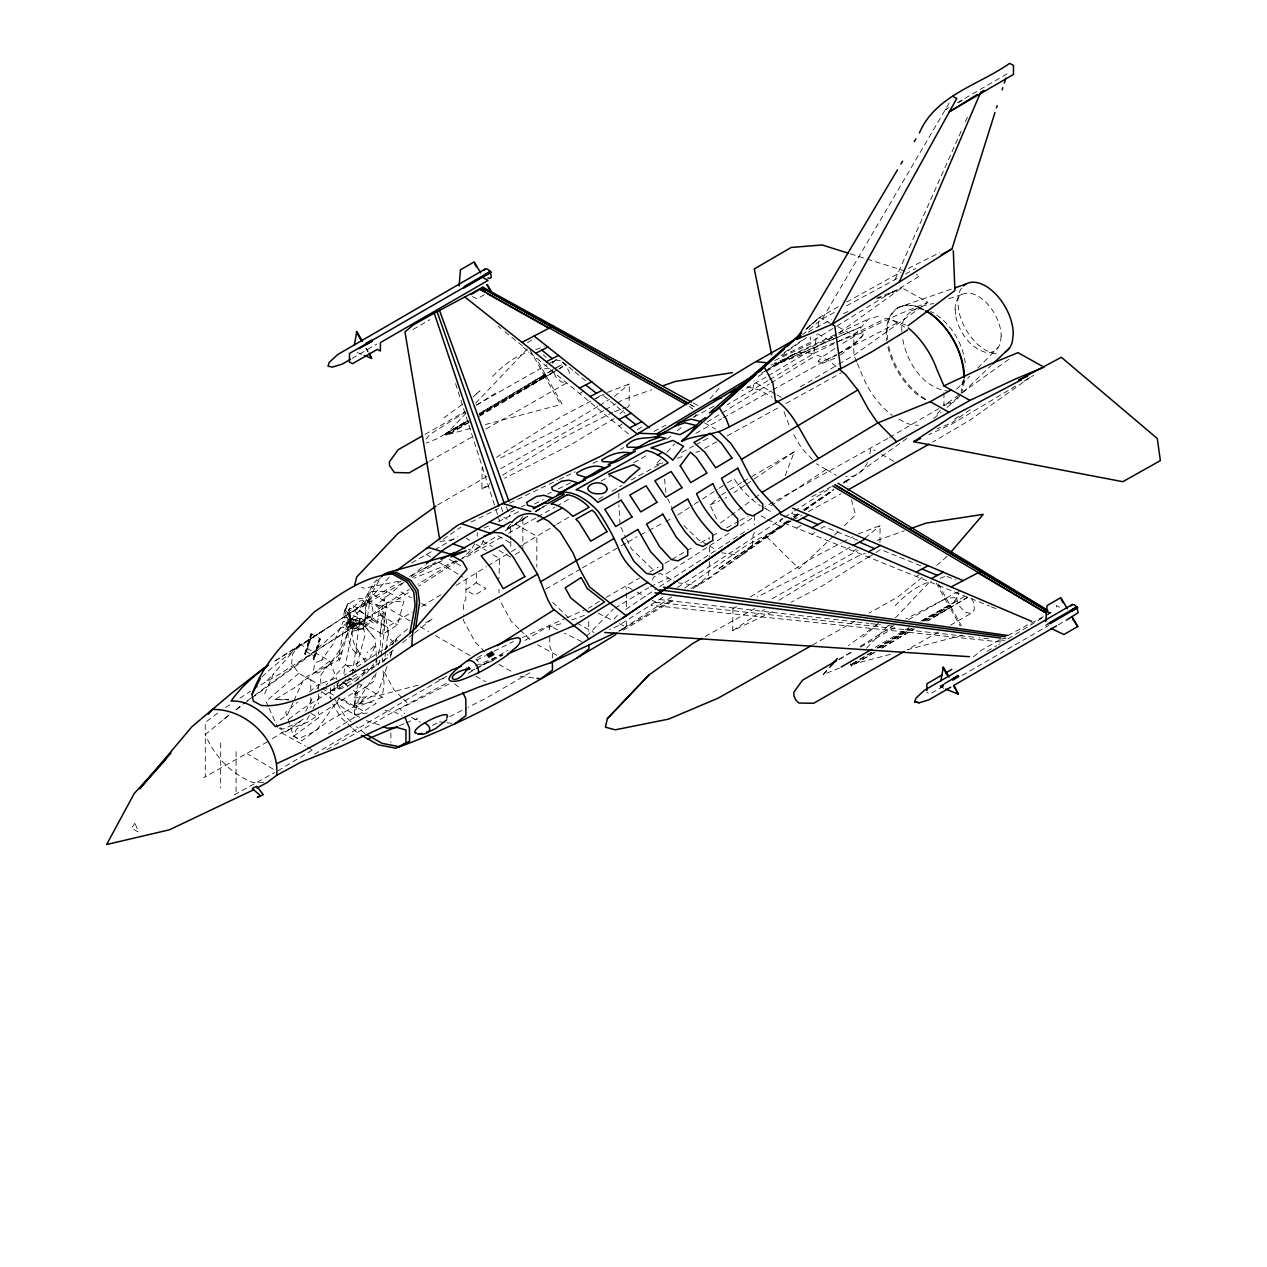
<?xml version="1.0" encoding="UTF-8"?>
<svg xmlns="http://www.w3.org/2000/svg" width="1267" height="1267" viewBox="0 0 1267 1267"><rect width="100%" height="100%" fill="white"/><g stroke="black" fill="none" stroke-linecap="round" stroke-linejoin="round"><path stroke-width="0.75" stroke-dasharray="5 3.75" d="M488.856 485.689L481.919 488.983L482.157 466.874M607.463 392.406L629.303 383.98L629.081 406.089L618.629 414.8M772.522 611.692L732.706 630.681L732.944 608.572L736.111 606.45M879.932 542.26L880.106 525.678L858.123 534.025M349.629 616.031L349.771 617.061L349.755 614.543L349.027 623.38L348.282 622.572L350.04 619.072L348.061 615.033L348.346 610.789L349.755 608.097L353.065 609.506C360.05 614.036 363.914 628.21 353.002 628.923L349.375 625.724L349.375 618.502M354.016 620.307L354.174 619.484L356.74 620.64L349.945 618.185L358.07 620.529L351.513 619.088L353.936 619.484M365.165 618.074L365.894 602.379L369.774 600.891L379.799 606.671L377.503 622.952L375.175 623.855L365.165 618.074L367.493 617.172L377.503 622.952M626.642 621.543L626.326 625.898L618.09 631.964M709.552 561.835L708.601 574.98L697.594 585.75L678.399 582.82M349.771 614.954L349.375 623.839L354.57 625.169L350.31 625.312L349.898 620.64M343.959 673.537L344.466 669.261L347.997 665.318L352.654 665.808L365.862 658.048L366.242 662.609L358.513 651.618M901.851 331.542C899.966 312.854 918.559 306.028 933.731 303.542M963.585 380.512L961.178 391.123M1001.183 336.04L1000.392 342.486A32.562 18.799 60 0 1 984.126 351.941L978.172 349.423L972.217 345.067A32.562 18.799 60 0 1 955.888 316.798M349.755 616.649L349.074 620.798L350.611 618.676L349.866 615.255M385.659 651.571L384.408 661.263M385.897 649.638L388.114 630.332L384.867 613.386L376.394 605.927L362.6 600.526L359.701 601.096L346.604 614.162C354.206 638.267 333.158 658.492 319.997 676.135L321.406 686.556M364.231 623.649L368.507 591.721L386.657 591.214L403.872 601.16L397.537 624.916L382.571 634.244L364.231 623.649L380.322 614.986L386.657 591.214M382.571 634.244L386.847 602.3L368.507 591.721M338.4 697.959L355.156 707.635L382.238 697.246L384.059 683.642L383.093 670.987M352.353 674.297L360.208 618.264M367.493 617.172L369.774 600.891M752.741 389.698L754.166 380.464M378.263 654.12L380.512 645.188L380.132 633.516L383.093 614.606L384.867 613.386M769.639 379.641L813.715 353.541L816.772 334.504M818.007 326.886L819.543 317.368L839.847 305.901M869.843 453.76L870.888 448.312L875.038 450.672M376.394 656.417L375.238 638.948L363.059 624.093L353.636 623.586L345.511 664.589L326.031 685.146M352.59 624.488L353.636 618.344L363.075 618.454L363.233 629.129L352.59 628.939L352.59 624.488L363.233 623.617M476.63 572.747L476.154 582.757L465.765 590.026L474.713 595.094L486.021 588.442L476.154 582.757M466.145 579.225L465.781 599.861L463.31 602.696L463.374 610.979M343.848 614.638L344.814 609.11L347.902 603.694L349.692 603.773L357.357 608.192L366.448 615.841L364.247 621.764L358.023 622.826L352.052 622.493L348.061 616.966L344.386 618.058L343.848 614.638L347.902 603.694M878.569 297.428L877.873 298.521L892.316 292.994L892.57 291.648L834.573 327.472M352.59 628.939L353.636 623.586L363.075 624.108L375.238 638.948M328.438 733.862L376.156 703.359L373.797 702.029L354.617 704.5L357.437 692.891L355.219 691.655L307.517 722.158L282.668 732.168L270.441 739.896M367.398 713.036L354.633 714.525L358.118 700.477L376.299 672.381L373.765 681.424L353.414 695.425L361.982 684.671M354.633 714.525L354.602 697.943L358.086 684.37M348.393 621.78L344.212 628.147L350.468 631.758L359.226 629.604L351.307 620.006L348.868 618.597L348.029 623.142L353.667 627.371L359.226 629.604M340.031 653.724L341.932 651.792L339.508 660.313L348.837 629.224M354.174 619.484L356.233 619.959M652.632 580.033L653.36 577.388L660.123 573.317L674.345 581.268M378.405 665.064L381.003 655.973L384.63 628.749L383.632 612.769L381.969 613.957L380.132 633.516M304.729 653.629L310.953 633.864L311.983 634.672L305.632 654.627L304.729 653.629L305.632 654.627M305.299 653.962L311.524 634.181M313.282 658.571L319.506 638.79L320.535 639.597L314.168 659.569L313.282 658.571L314.168 659.569M313.836 658.903L320.06 639.122M349.945 616.665L350.325 617.805L349.835 616.491M305.062 654.295L310.953 633.864M313.614 659.236L319.506 638.79M386.989 666.632L377.93 692.748L326.791 722.269L301.768 740.831L293.596 736.27L285.645 712.339L297.618 702.156M390.22 657.288L392.168 651.697M552.824 369.948L551.747 373.021L479.449 414.467M920.808 621.099L954.225 602.284L955.825 597.676L946.956 598.087L905.842 618.866M392.041 650.969L390.046 656.258L337.624 689.327L330.465 690.974L323.655 687.173M395.352 642.163L396.682 638.631L391.962 644.871M785.192 475.648L794.409 451.701L750.064 477.611M349.502 608.651L348.694 610.631L349.755 608.097L350.611 623.522L351.592 626.104L354.57 628.369M350.199 624.488L354.57 625.169L350.31 625.312L351.054 625.882L349.613 622.905L353.952 623.174L348.995 623.126L348.821 621.321L346.129 627.608M364.817 669.705L363.265 673.284L353.936 682.691M369.457 658.998L375.665 644.713L366.971 652.632M264.645 693.73L273.308 674.123L299.36 644L329.832 661.026L336.911 679.571M895.025 279.674L961.257 131.008M965.359 121.822L967.64 116.691M956.427 389.238L961.495 384.487L964.71 377.408M293.105 702.377L287.514 714.62L277.378 721.842M293.896 700.635L304.254 677.908L338.305 660.202L343.8 627.07L340.997 627.529M350.325 617.805L349.613 615.619L350.405 617.631M371.627 669.99L376.917 659.489M354.855 619.611L352.923 619.785M305.695 711.341L312.616 697.674M316.94 689.137L319.537 684.022L338.146 677.322M954.225 602.284L958.771 593.732M309.37 715.317L305.759 722.095L296.272 729.333L294.007 736.285L298.347 738.788L316.528 730.647L339.524 697.705M312.981 708.538L322.008 691.592M394.876 641.957L396.682 638.631M949.221 103.007L822.283 318.904L802.597 334.615M345.178 610.029C347.475 603.314 353.651 599.909 360.192 598.483C379.657 599.18 375.048 628.48 357.928 629.446L359.907 625.534L358.007 617.441L348.583 613.798L345.178 610.029L346.35 617.71L349.945 624.837L361.158 618.454L368.095 622.461L364.009 627.513M483.836 540.423L481.951 543.796L473.605 551.002L468.41 549.213M261.873 676.926C293.58 647.152 331.986 625.977 367.493 601.207L379.229 580.318L381.81 577.8M361.079 605.499L374.066 582.646L376.837 579.938M840.544 354.871L854.211 344.703L861.592 337.085L864.252 332.207L857.474 334.345L840.449 344.862M338.986 681.456L336.8 685.495L339.461 689.185L347.633 686.144L359.21 678.621M867.452 462.566C864.015 470.58 855.162 478.72 845.833 476.186M754.609 532.663L753.041 535.117L752.265 545.776L741.417 555.548L721.747 552.824M382.666 662.53L387.987 654.326M299.36 644L292.344 654.675L291.679 663.655L298.854 673.315L310.779 679.983L310.795 689.802M366.48 673.379L373.67 663.971M384.471 649.828L388.066 645.125L408.829 628.004M474.713 543.733L470.58 550.496L462.471 558.145L497.614 535.624L512.787 544.303M527.373 516.223L506.436 529.258L510.759 523.857L510.759 539.504M522.843 516.429L518.567 521.988L509.429 528.181M776.513 363.787L774.121 363.439L832.672 337.228M937.01 414.198L940.494 409.89M837.471 337.18L772.965 365.339L853.831 335.549L868.608 318.951L879.409 315.942M863.096 335.042L854.987 342.787L838.152 354.301M425.934 439.126L429.719 434.581L466.462 411.474M839.467 668.042L823.344 674.456L827.145 669.91M614.083 619.104L617.837 614.701M710.058 398.772L720.004 387.164M385.39 649.274L387.528 646.819L344.386 675.184M389.254 577.118L354.348 616.285L313.012 652.315L246.511 701.332M823.344 674.456L827.224 670.148M660.471 459.414L655.292 465.068L662.657 462.772M666.949 452.335L674.725 443.846M552.396 363.233L554.487 361M959.974 590.295L956.838 593.637L956.918 600.051L960.164 607.083L965.771 612.452L971.076 613.386L974.212 610.045L974.133 603.63L971.694 598.357M866.628 648.086L888.436 625.185M895.262 618.027L930.707 580.809M446.839 433.947L445.651 434.644L466.066 413.232M475.6 403.239L528.672 347.586M784.526 360.842C799.382 344.751 823.598 354.966 837.186 367.43M267.02 680.632L273.308 674.123M359.274 703.898L365.609 697.452L354.617 704.5M586.478 636.414L613.355 609.079M961.495 384.487L969.635 376.283M977.76 368.095L998.095 347.601M693.587 417.318L696.28 414.626M947.067 556.324L935.584 566.412M795.122 517.284L798.02 514.386L794.884 516.619M380.512 577.704L376.647 581.49L364.294 603.361L335.454 622.746M492.673 376.394C502.825 365.704 514.545 356.075 528.972 352.004M833.148 536.384L799.144 568.772L766.266 536.4L791.669 517.775M834.541 535.038L838.738 531.031M844.345 525.662L855.526 514.94L851.472 499.721M895.151 605.674C905.303 594.983 917.023 585.354 931.451 581.268M963.078 392.216L991.237 365.419M951.311 289.114L898.303 307.438C888.119 314.454 885.886 328.01 887.771 339.493M957.646 397.379L952.752 401.956L944.786 404.426M339.825 654.089L322.863 670.18L317.779 673.062L313.472 671.272L314.786 662.847L323.719 659.458L321.311 660.408L332.54 644.935L343.325 621.337L363.059 624.108L364.928 635.701L354.903 671.32L345.495 664.589M806.319 329.262L819.543 317.368L830.376 323.433M716.599 518.821L710.058 504.947L720.4 495.888M806.097 329.024L819.543 317.368L806.604 328.628M473.003 397.014L480.035 390.949L474.064 395.478M862.827 637.19L878.3 623.855M298.854 673.315L265.975 701.348L268.319 706.543M309.576 691.956L318.54 684.323L321.945 686.223M411.284 576.406L424.746 565.034M203.607 777.7L205.302 776.734L205.302 734.591L229.929 714.287M346.366 679.318L339.556 685.827L338.748 688.741M614.4 396.413L629.303 383.98M933.652 418.538L941.096 412.345M947.051 407.404L953.006 402.447M361.95 676.293L367.382 670.956L367.462 667.947M865.06 538.032L880.106 525.678M869.336 556.435L821.792 586.178L791.273 602.126M666.901 439.237L671.383 435.61M677.338 430.764L683.309 425.918M922.17 577.309L898.319 596.678L869.13 613.117M403.935 582.313L376.647 604.945L382.428 605.959L409.352 589.44M389.397 653.202L393.641 649.797M402.605 642.607L413.074 634.213M414.562 633.009L432.522 618.613L422.513 624.884M970.3 409.558L951.881 422.766L937.105 428.784M235.963 709.583L245.006 702.504M329.832 661.026L296.019 686.809L275.066 699.558L288.702 699.954M462.107 404.521L441.708 419.488M878.031 623.617L848.478 645.695M223.895 719.007L230.103 714.319M236.327 709.647L242.535 704.959M244.088 703.787L250.312 699.115M251.864 697.943L322.784 646.249L410.476 591.309M217.671 713.194L205.254 722.428L205.238 734.543M288.607 719.244L302.67 708.791L351.814 678.162M303.035 719.165L285.835 731.93L279.294 728.272M293.596 736.27L318.619 717.708L318.603 711.816M781.913 526.644L766.266 536.4M838.817 364.152L853.863 355.267L927.887 302.322L901.898 287.799L834.319 336.198M730.916 515.4L753.263 499.04M754.863 497.868L759.646 494.352M1008.865 359.337L943.963 405.598L943.931 389.824M1030.277 377.202L969.968 420.121L932.544 442.104M720.511 522.97L729.317 516.572M906.903 438.414L843.695 483.487M535.941 511.361L540.629 507.972L535.656 511.06M540.043 508.922L545.903 504.694M437.59 504.963L487.003 476.392M843.901 482.489L846.404 480.7L847.924 486.401M790.386 520.658L706.527 580.397L692.526 588.775M791.447 519.85L799.398 514.196M804.703 510.458L833.448 489.981M843.03 483.155L849.413 478.593L842.983 483.028M788.612 521.07L709.346 577.609L690.388 588.886M781.042 355.647L808.267 336.452M832.704 337.339L767.723 376.093M382.317 605.927L372.704 614.21L347.411 630.871L279.928 673.854L256.52 687.316M826.116 469.503L770.938 505.755M794.409 451.701L752.836 479.955M671.827 596.963L619.753 630.728M684.703 588.046L744.252 546.774L791.162 521.07M788.296 520.705L717.534 569.437L788.185 521.307M794.726 516.271L797.941 514.054M804.387 509.619L833.338 489.68M784.21 352.606L801.758 340.538M443.228 539.267L460.887 527.183M347.823 627.007L351.355 626.5L352.226 627.814C351.577 636.097 352.86 644.396 358.403 650.779L356.47 654.041L350.801 647.104L348.172 638.156L347.823 627.007L350.896 628.717L352.226 627.814M357.69 649.353L356.36 650.256L356.47 654.041M794.71 516.857L797.972 514.64M804.513 510.189L832.261 491.279M744.806 485.388L733.973 492.578M746.406 484.295L751.236 481.032M625.866 609.284L655.641 589.298M415.75 719.783L417.413 718.674L415.323 719.545M793.3 516.683L801.393 511.25M803.009 510.158L833.813 489.458M662.768 597.343L617.726 625.977L609.427 629.509M677.512 587.46L782.943 518.282M750.397 596.9L811.957 558.256L841.019 543.005M732.706 630.681L764.429 609.443M496.474 457.355L561.281 416.621L592.069 400.483M481.919 488.983L489.87 483.693M502.603 475.22L561.059 438.73L612.69 412.408M659.632 586.684L748.306 529.4M728.873 533.28L663.845 575.392M740.181 525.884L753.105 517.427M761.847 506.626L766.028 508.954L769.307 506.816M239.843 698.196L250.454 691.275M305.664 642.195L333.348 624.203L273.197 662.039M225.478 707.54L231.861 703.391M527.452 342.692L532.441 339.461M552.254 362.41L558.43 358.418M579.573 393.578L584.087 390.648M596.409 398.266L602.221 394.512L624.995 413.264M619.025 426.076L622.034 424.128M637.317 429.814L641.672 426.995M782.468 519.232L779.458 521.18L989.416 606.038M796.721 528.181L802.961 524.142M811.925 534.357L814.934 532.393M820.968 528.497L823.978 526.549L858.187 540.423M853.324 551.145L856.444 549.118M868.529 557.306L873.058 554.392M876.067 552.428L880.597 549.498L920.903 565.858M916.168 576.643L919.113 574.727M1045.813 615.762L1051.182 612.262M330.465 690.974L358.118 673.11M677.718 515.035L692.637 505.406M694.284 504.329L700.92 500.053M702.567 498.976L717.486 489.331M719.133 488.27L725.769 483.978M727.416 482.901L734.052 478.625C740.625 489.284 750.175 498.818 760.453 505.85M457.64 561.233L418.759 586.098M724.962 498.359L726.625 497.282M277.948 770.827L313.424 749.351M784.59 517.221L792.904 511.947M794.567 510.886L831.12 487.652M476.471 405.171L496.506 392.564M505.01 530.968L527.721 516.683M535.783 511.599L546.41 504.915M274.686 661.184L324.13 630.19M389.191 645.774L397.521 640.548M721.461 494.89L728.097 490.725M729.76 489.695L741.543 482.6M892.316 292.994L920.016 275.715L916.247 274.527M838.881 659.695L852.232 651.396M860.594 646.202L893.979 625.439M455.819 560.695L417.762 584.293M832.894 328.517L810.611 342.28L781.264 356.36M440.979 594.746L420.787 606.956M456.072 585.433L486.48 566.666M488.112 565.668L509.746 552.555M477.437 657.858L484.026 653.804M834.858 348.536L822.6 356.692L818.086 361.174L821 363.93L835.792 357.912M707.208 422.069L720.654 413.818M722.333 412.789L769.417 383.901M771.096 382.872L813.145 357.088M522.463 345.907L502.461 329.832M758.236 376.378L764.856 372.34M766.519 371.326L781.422 362.219L834.177 338.812M1007.93 638.948L1044.23 616.728M778.967 600.241L811.719 580.349L857.886 556.134L865.218 553.362M597.85 406.422L571.354 422.449L497.773 459.462M599.497 405.424L609.427 399.422M614.162 418.522L571.132 444.559L504.488 478.277M367.493 601.207L401.386 580.872M506.673 529.163L528.608 515.922M535.308 511.884L543.67 506.832M524.966 640.405L545.681 627.909L562.675 623.253M615.033 608.065L648.767 587.682M650.462 586.669L668.469 577.99M850.157 547.043L822.03 564.068L757.175 597.01M877.112 647.912L908.946 628.749M922.344 620.672L949.189 605.246L950.329 607.289L933.526 616.681L932.401 614.622M761.578 373.084L766.487 370.138M768.135 369.156L791.099 355.394L836.632 333.981M511.44 551.541L521.608 545.443M523.303 544.43L555.279 525.282M556.942 524.285L570.34 516.255M598.784 499.214L603.805 496.205M612.183 491.2L621.891 485.388M553.077 369.695L528.371 384.471L529.384 386.261L545.903 376.394L480.541 415.259M554.724 368.713L561.265 364.801L562.421 366.844L555.817 370.788M470.326 428.531L445.826 435.04L447.013 434.328M545.919 375.507L544.715 376.22L560.743 404.553L561.93 403.84L545.919 375.507L479.354 415.101M554.154 371.785L545.903 376.711L544.889 374.589L479.369 413.549M623.158 630.285L675.612 598.911M943.82 688.361L940.732 686.571M469.075 422.402L446.998 435.531L445.857 433.488L467.919 420.359M479.797 413.295L556.181 367.826M557.876 366.828L561.265 364.801M445.857 433.488L467.856 420.422M445.651 434.644L468.632 420.977M479.179 414.705L545.729 375.127L536.4 358.513M445.826 435.04L469.297 421.072M468.869 422.228L447.013 435.199L446 433.409M479.259 416.336L557.337 369.869M559.032 368.855L562.421 366.844M767.945 380.638L727.353 404.711M359.052 610.995L387.069 627.038L412.361 611.977M627.973 542.038L636.968 536.685M1015.596 386.102L952.071 423.954L928.917 434.66M1023.91 381.145L1033.888 375.206M621.448 629.968L673.569 598.911M877.128 648.102L909.152 629.002M922.376 621.194L966.04 595.601L967.18 597.644L928.093 620.735M871.458 652.362L850.268 664.922L890.384 654.31M878.775 647.975L911.686 628.448M924.023 621.068L950.234 605.515L949.173 606.117L960.259 626.231M872.06 652.299L850.268 665.254L851.472 664.573M879.979 647.627L912.288 628.369M925.227 620.719L950.377 605.769L949.157 606.434L936.218 582.978M874.895 652.157L851.44 666.109L850.3 664.051M881.61 648.166L913.634 629.034M926.858 621.258L967.18 597.644M765.03 371.104L791.622 355.314C805.384 346.588 774.565 368.649 773.646 363.708L771.065 365.165M800.364 386.863L837.154 365.134M314.454 754.198L447.251 675.818M873.707 652.869L851.614 665.919L850.49 663.892M882.212 647.849L914.489 628.765M545.729 375.127L544.557 375.824L529.606 349.233M766.044 377.075L742.304 390.616M515.289 554.455L522.843 550.005L522.843 518.409M352.812 611.787L401.94 583.295M267.448 741.797L205.302 776.734M958.913 416.431L952.61 420.074M943.709 685.257L940.732 687.142L940.241 686.144L943.456 684.243M743.254 481.603L748.369 478.609M234.347 794.821L274.638 772.601M887.882 438.382L765.252 506.594M889.577 437.384L938.879 408.576M948.888 107.679L945.515 109.643L948.856 107.822M957.329 102.77L1009.672 72.314M352.242 358.308L376.727 344.117M413.01 329.483L429.893 319.696M484.295 294.752L477.168 298.854L472.322 296.573M545.744 589.076L580.777 568.788M582.44 567.822L619.515 546.806M468.267 673.284L474.729 669.546M476.329 668.612L507.877 650.319M599.434 601.255L588.537 608.303M606.038 597.438L639.471 578.1M649.686 572.177L658.207 567.252M665.032 563.308L670.132 560.362M671.843 559.365L685.463 551.478M687.173 550.496L693.983 546.552M700.809 542.609L709.314 537.683L709.33 539.314M712.371 535.909L718.5 532.378M529.954 672.729L486.528 697.927L468.252 707.224M875.133 647.358L909.104 627.672M987.151 651.238L996.717 645.695M940.177 686.176L944.644 683.594M1049.092 623.174L1045.687 625.138L1046.178 625.993L1047.714 625.169M940.177 686.904L944.564 684.132M1058.23 624.884L1066.703 619.975M411.965 577.499L438.667 562.073M943.487 686.191L929.899 694.031L926.89 692.289M962.176 675.406L1048.838 625.36M467.571 421.277L436.988 438.778L426.25 443.054M998.649 644.586L999.568 644.064M425.11 434.359L464.514 411.854M476.535 404.997L546.948 364.801M548.674 363.819L553.822 360.873M429.465 461.299L472.195 436.909M485.926 429.07L566.65 382.982L561.075 381.905L555.722 376.679L553.283 371.405M411.664 562.896L433.045 550.702M434.692 549.767L457.656 536.67M839.277 659.204L851.772 652.062M860.372 647.152L894.708 627.545M908.455 619.706L956.537 592.243M938.451 632.011L907.536 649.67L964.884 634.609M950.472 625.154L971.076 613.386M326.934 749.636L398.408 709.061L448.328 682.279M695.821 433.393L721.477 418.886M723.188 417.904L771.112 390.806M772.807 389.856L836.505 354.427M500.734 468.647L603.757 410.619M605.483 409.653L615.778 403.856M617.488 402.89L622.651 399.992L651.745 389.729M846.625 302.069L901.185 271.946M808.298 332.065L831.31 319.395M501.574 537.176L467.238 556.514L458.401 560.252M508.447 533.312L535.925 517.839M537.636 516.873L554.803 507.196M556.53 506.23L570.261 498.485M601.16 481.08L609.744 476.249M633.785 462.708L647.516 454.98M621.21 545.855L626.278 542.989M705.181 636.462L754.974 608.413M772.141 598.737L857.997 550.385M812.464 645.03L855.399 620.846M999.584 639.93L981.418 650.177L973.389 656.955L976.699 655.958M704.642 448.375L716.758 441.692M727.131 435.943L779.047 407.261M785.968 403.444L841.336 372.846M726.783 527.816L738.36 521.418M740.023 520.515L748.306 515.938M693.936 417.112L716.393 404.806M409.51 576.422L435.991 562.152M792.889 520.119L801.52 515.4M808.425 511.615L841.225 493.639M958.866 102.358L962.207 100.536M631.235 479.955L662.863 462.74M681.852 452.398L693.983 445.794M695.71 444.844L709.568 437.305M822.283 318.904L836.172 311.429M846.578 305.806L898.493 277.79M905.43 274.052L915.835 268.446M620.387 449.389L623.728 447.615M654.041 431.429L665.904 425.11M1007.93 635.48L1046.89 614.733M1048.126 614.083L1051.357 612.373M940.732 686.983L943.535 685.495L943.044 684.655M593.78 399.58L604.042 394.211M640.358 534.896L647.168 531.316M648.862 530.414L664.161 522.368M665.872 521.481L672.666 517.902M842.729 542.102L852.992 536.717M838.231 353.525L898.81 322.04M476.693 660.234L485.419 655.72M494.146 651.206L513.436 641.498M813.715 353.541L886.472 318.175L890.574 319.094L903.925 326.553L907.631 330.006M811.751 496.775L831.184 486.781M448.977 683.99L399.723 708.855L404.743 713.622M432.57 725.373L437.844 722.697M449.706 716.647L466.573 708.079M908.217 268.43L939.876 252.624M471.086 522.099L498.311 508.574M471.356 670.734L474.856 668.992M476.614 668.121L502.904 655.102M836.521 355.235L821.238 362.061L818.387 361.744M510.902 512.042L514.418 510.332M521.434 506.895L524.95 505.169M547.756 494.019L551.272 492.293M558.288 488.872L574.078 481.143M498.343 521.656L520.294 510.918M534.468 503.981L543.337 499.641M509.619 503.173L557.496 480.288M559.27 479.433L564.591 476.899M566.365 476.044L575.234 471.815M592.972 463.326L600.051 459.937M732.944 608.572L736.412 606.909M843.458 313.662L848.668 311.207M838.406 333.142L868.608 318.951M837.851 326.633L853.831 335.549L898.952 314.264L927.887 302.322M774.77 360.477L811.26 343.547L810.151 336.974M493.417 660.519L481.587 665.159L475.79 658.888M484.073 528.086L489.426 525.678L489.347 529.226M522.368 637.523L565.098 618.518M566.872 617.742L584.546 609.886M835.951 338.02L860.784 327.013L839.277 336.404M710.058 504.947L719.989 500.56M839.435 334.266L846.198 331.289M422.497 569.295L442.167 560.727M456.643 560.996L413.976 578.195M300.501 721.588L282.525 729.143L277.916 726.482M399.438 725.69L404.553 723.536M406.264 722.823L414.8 719.244M876.574 298.252L901.898 287.799M475.489 665.824L502.666 654.627M614.511 411.712L625.439 407.499M571.528 620.038L585.671 614.907M535.767 349.613L544.256 346.604M877.081 540.407L904.353 530.794M939.94 578.275L945.039 576.485M948.745 298.727L961.891 294.514M677.37 458.163L682.897 456.437M695.773 452.398L699.447 451.242M361.919 670.908L376.996 666.173M898.303 307.438L906.269 304.967L915.566 305.87L923.865 309.401M911.211 310.763L917.846 308.705L923.627 309.275M485.388 424.54L560.743 404.553M418.078 685.225L378.295 695.678L354.602 697.943M438.92 679.761L446.507 677.766M398.772 581.268L364.548 588.189L361.459 587.571M440.029 541.468L455.217 539.33M386.847 602.3L403.872 601.16M544.477 368.824L553.346 368.396M275.066 699.558L288.591 699.4M263.774 782.309L253.067 782.547C230.832 774.01 214.424 756.241 205.317 734.591M949.807 391.281C923.12 389.349 905.699 361.047 902.405 336.642M988.688 638.806L979.074 637.792M999.853 639.914L1005.444 640.453M1000.835 642.021L650.921 605.278M1002.387 638.378L1006.077 638.758M346.35 622.271L363.059 624.093M655.514 602.205L977.11 637.57M659.489 599.529L855.114 621.844M857.078 622.065L868.814 623.412M870.777 623.633L880.549 624.742M888.373 625.629L892.285 626.088M520.024 676.198L535.117 678.146M439.601 721.794L445.002 722.491M446.808 722.728L452.208 723.425M556.751 655.292L537.446 644.745M385.057 710.344L394.449 711.927L402.019 715.918M555.532 359.891L560.838 360.826M1046.685 611.977L1050.311 612.911M746.96 386.736L759.44 389.998L772.427 397.252M366.369 720.654L379.767 725.104M850.331 253.828L904.955 270.98M353.224 619.167L354.998 619.737M893.124 320.519L906.174 325.096M351.909 625.169L349.819 623.997L350.088 621.78L350.088 623.079L348.995 623.126M991.237 606.766L996.717 608.936M791.511 513.373L798.416 516.176M947.019 576.453L955.983 580.08M357.104 352.511L362.536 354.712M930.516 311.571L933.827 312.965M581.822 641.672L564.48 633.199M598.277 613.26L612.246 620.228M619.23 623.697L626.215 627.181M557.686 629.826L549.197 625.597L549.656 632.217M637.127 592.212L645.505 596.709M652.188 600.289L660.566 604.771M1048.237 611.613L1050.533 612.864M693.302 403.001L698.481 405.852M766.028 508.954L771.286 511.884M817.579 333.87L827.604 339.461M923.691 309.956L919.113 307.406A54.734 32.039 59.8 0 0 886.757 340.712M925.417 399.628L919.304 396.223A54.734 32.039 59.8 0 1 886.995 342.359M899 419.187L905.683 422.925A59.882 35.048 59.8 0 0 918.385 425.269M690.024 404.189L695.14 407.404L690.024 404.537M689.391 406.374L692.811 408.908L689.391 407.008M704.595 422.94L715.712 429.149M761.293 515.843L766.171 518.567M767.786 519.486L780.789 526.739M707.667 544.953L698.465 539.837L684.006 525.631M709.472 545.982L716.235 549.751M632.201 589.535L625.835 585.987L626.373 589.377M576.786 622.968L593.843 632.486M449.152 559.301L460.539 565.652M400.974 591.958L411.332 597.739M421.673 603.52L426.852 606.418M498.945 664.431L513.642 672.634M475.869 676.293L485.689 681.773M411.442 717.375L420.296 722.317M342.866 699.558L363.803 711.262M359.685 717.344L344.529 708.871L335.961 701.855M310.843 713.369L318.619 717.708M281.622 732.817L305.537 746.184M307.248 747.134L312.395 750.001M273.292 769.212L247.176 753.675M482.284 540.977L492.325 546.679M499.024 550.48L510.759 557.116M756.019 382.967L775.356 393.974M777.019 394.908L781.977 397.727M365.023 733.672L356.439 726.688M881.737 454.489L896.846 463.088M826.464 469.709L816.439 463.801M826.733 469.851L836.268 475.299M1059.434 607.241L1056.425 605.515L1056.425 608.92M503.823 517.284L507.133 519.185M515.384 523.936L536.86 536.305L536.828 567.125M383.109 605.373L410.065 620.941M420.185 626.769L428.61 631.647M435.341 635.527L470.738 655.958M380.322 614.986L397.537 624.916M348.71 677.893L355.409 681.757M357.088 682.723L382.238 697.246M310.843 679.872L318.54 684.323L318.571 692.178M321.644 688.282L333.379 695.06M342.533 682.169L348.536 685.827M466.208 538.158L469.55 540.217M476.202 544.335L486.211 550.527M492.863 554.645L499.578 558.652L498.929 579.288M426.488 554.439L431.192 557.337M439.015 562.184L462.93 577.198M454.647 683.895L461.441 689.264M322.246 692.035L331.558 698.45M347.538 686.191L342.518 680.68M936.582 314.976C953.243 326.68 964.25 346.445 965.612 366.749M925.528 399.295C906.317 387.179 893.473 366.654 888.341 344.767M562.96 362.156L567.489 365.878M568.994 367.129L573.523 370.851M575.028 372.102L585.592 380.797M523.414 347.332L629.62 434.803M497.947 326.062L500.956 328.565M543.29 354.855L546.283 357.373M351.45 727.337L340.665 717.375L332.572 704.009M352.796 728.588L358.197 733.561M351.102 721.699L344.418 715.459L334.25 698.418M562.247 362.172L566.46 366.195L569.707 373.227L569.738 376.442M552.634 602.284L568.376 617.71M353.303 690.182L360.366 697.008M652.331 568.962L631.235 548.659L626.373 538.728M518.741 628.606L511.187 621.178L499.356 599.529M520.135 629.984L532.108 641.767M485.087 651.967L475.458 642.48L463.421 620.45L463.389 614.764M402.067 697.737L393.926 689.723L382.697 669.103M403.413 699.067L408.845 704.42M812.369 459.509L801.536 448.059L791.859 431.635M393.673 642.686L389.08 637.681L387.069 627.038M1047.666 623.76L1048.221 624.726M366.369 348.156L368.269 351.482M365.83 348.346L367.747 351.688M949.379 605.072L950.519 607.115M938.309 583.913L961.368 625.708M667.63 498.533L671.858 507.323M620.814 527.135L625.581 537.065M269.095 708.285L277.663 727.369M856.682 361.824L853.863 355.267L853.831 335.549M857.379 363.471L860.879 371.674A59.882 35.048 59.8 0 0 892.316 415.449M784.067 411.997L789.911 427.502M506.404 506.784L509.651 516.112M501.225 507.164L503.743 514.655M455.55 383.6L495.397 507.845M495.999 509.73L499.626 521.022M664.589 479.084L665.888 492.372M955.16 309.465L955.936 316.829M620.022 524.269L618.882 504.852M337.196 683.467L337.624 689.327M376.521 658.365L376.885 664.225M363.075 624.108L363.233 629.129M626.405 593.004L626.563 609.174M588.727 621.701L588.822 631.251M549.72 637.063L549.83 646.772L552.349 652.394L552.38 658.08M754.435 515.336L754.53 524.966M709.409 547.059L709.504 556.751M499.008 589.218L499.04 593.099M382.618 657.89L382.65 661.469M334.171 685.352L334.219 693.176M618.834 493.259L618.866 502.92M330.513 687.87L330.529 698.83M318.571 694.142L318.587 703.961M310.811 697.658L310.843 707.477M510.759 541.468L510.759 549.292M477.263 532.615L477.263 536.305M390.901 733.055L390.901 742.525M236.074 751.711L236.074 793.823M220.68 742.985L220.68 787.931M964.266 380.528A54.734 32.039 59.8 0 1 961.035 393.451M960.164 395.082A54.734 32.039 59.8 0 1 943.139 405.187M961.526 288.163A39.261 22.663 60 0 0 957.82 302.069L958.755 310.938A39.214 22.648 60 0 0 978.362 344.941L985.536 350.183L992.71 353.224A39.214 22.648 60 0 0 999.394 353.873M955.112 309.56A32.562 18.799 60 0 1 978.14 296.225A32.562 18.799 60 0 1 1001.168 336.151M311.84 633.943L306.218 651.65L314.422 656.401L320.06 638.695L311.84 633.943M134.983 823.17L131.515 828.175L138.483 832.071L134.983 823.17M352.717 619.262L351.624 618.898L352.717 619.262M356.756 620.26L357.373 620.767L356.756 620.26M351.387 627.989L349.375 625.724L351.387 627.989M349.803 624.742L349.613 623.586L349.803 624.742"/><path stroke-width="1.5" d="M478.498 672.825C479.243 667.123 473.573 658.571 467.317 660.851M268.43 665.223C254.287 675.691 240.983 686.698 231.101 701.079C249.551 699.97 264.185 713.622 275.382 726.64L294.182 720.099L328.517 702.647L412.076 645.98C411.268 627.418 419.757 609.475 415.814 591.04L408.908 581.22L394.544 573.207L384.677 573.65L381.905 576.358M459.113 285.851L460.459 269.855L474.254 261.857L480.668 272.928M1045.718 621.59L1047.065 605.594L1060.859 597.612L1067.273 608.683M940.906 680.917L943.329 667.076L949.126 677.037M354.301 345.353L356.803 331.447L362.505 341.409M409.985 632.819L415.101 605.563L413.771 592.053L406.913 582.076L392.453 573.999C362.948 575.962 338.036 595.965 314.327 611.898C290.159 636.588 263.869 660.931 252.054 694.364L253.21 700.984L261.113 705.386C281.448 707.572 300.833 698.006 319.221 690.531C353.857 673.933 387.306 654.279 415.608 628.084L419.567 602.854L417.857 590.026L410.904 580.365L396.65 572.399L386.958 572.763L466.24 550.781L450.925 557.005M354.602 585.465L356.708 576.976L397.886 533.534L436.006 506.103M897.495 169.81L796.531 339.445L832.007 324.336L951.945 248.965L994.991 112.494M996.448 107.901L997.161 105.636M1002.102 89.973L1002.815 87.708M1004.256 83.115L1005.855 78.079M950.709 687.221L929.012 699.796L919.319 702.742L914.711 701.87L916.025 698.054L924.482 690.214L1072.325 604.502L1074.527 604.882L1076.839 607.115L1078.169 612.69L1066.703 619.975M466.367 670.322C454.916 687.633 441.835 676.055 465.575 669.356L466.367 670.322L469.582 668.469A2.471 1.425 60 0 1 469.867 669.039M899.301 282.05L980.642 92.38L983.857 90.385M252.054 694.364L260.464 678.193M900.916 164.061L902.611 161.226M914.283 141.603L915.978 138.768M919.399 133.003C935.284 95.373 978.71 85.142 1009.656 63.35L1013.457 65.472L1013.473 74.436L949.363 111.797L832.007 324.336L834.747 325.872L840.765 368.713L726.149 428.499C712.355 435.705 695.773 434.676 681.551 441.28L789.357 343.626M511.725 522.606C518.773 512.581 533.645 510.712 543.179 518.219M548.358 500.75L551.208 498.01M415.608 628.084L467.048 569.295L462.645 561.582L451.891 555.564M208.279 714.24L212.381 709.457C246.558 708.586 279.548 741.005 276.744 775.277L267.274 782.499L257.027 787.963M950.899 552.064L983.224 514.354L926.177 523.097L909.801 528.862M165.834 759.329L139.623 788.834L191.84 726.799L231.972 692.922L264.851 667.297M829.79 667.266L834.953 661.517M171.029 753.089L134.207 793.538L106.634 844.519L169.366 829.822L253.606 789.784M484.232 270.219L485.546 268.826L487.843 269.269L490.06 271.423L491.374 277.014L490.06 278.407L487.858 278.027M1071.011 605.895L1072.325 604.502M801.615 332.92L709.377 412.931L716.251 410.255L719.023 407.34L726.308 419.092L729.222 426.884M755.322 373.068L759.329 371.516L764.064 366.543L772.949 383.141L775.721 402.526M701.744 638.394L693.16 643.224L648.672 675.232L607.384 718.611L605.388 727.163L615.239 729.824L668.58 719.118L718.041 698.212L810.753 645.996M609.284 716.615L607.384 718.611L648.672 675.232M832.197 663.845L837.471 658.46M576.992 657.906L588.902 649.068L588.902 644.824M616.966 633.088L614.701 635.353C545.491 677.069 475.758 718.943 399.533 746.77L382.111 743.365L372.023 737.647M446.728 719.799L435.975 728.351L429.545 731.471M992.647 364.072L1009.546 347.997M674.836 426.266L684.861 422.75L696.28 425.474L679.999 434.692L668.77 432.079L658.143 435.8L674.836 426.266L678.463 422.893L691.053 419.155L701.205 421.626M731.059 392.422L734.274 389.444L737.426 389.032M716.251 410.255L756.462 374.098M759.329 371.516L784.289 349.058M787.235 346.429L793.11 341.14M797.513 337.18L800.443 334.536M446.665 718.088C454.156 706.463 409.273 727.765 415.465 733.181L416.685 732.991M681.551 441.28C691.117 434.898 695.726 423.083 705.656 417.54M417.746 734.052L421.943 733.545L418.506 733.894C428.61 735.715 434.328 728.24 424.841 723.045M439.697 539.52L404.981 331.891L413.01 325.096L431.16 314.865L483.028 287.245L691.56 402.051M426.25 563.767L444.622 548.944L514.861 506.752M796.531 339.445L801.077 335.818M908.027 325.746L954.922 290.523L953.307 250.818M396.603 570.657L457.64 525.298L602.142 455.518L752.63 363.502L794.773 339.699M454.853 723.774L465.923 715.617L465.813 699.02L462.898 692.511M614.099 462.265L602.49 461.552L601.651 460C609.997 454.552 619.563 451.195 629.588 452.747M276.744 775.277L301.055 762.116L341.266 746.184L418.158 711.04L480.177 686.571L550.543 662.799L623.158 617.773L744.22 534.896L894.708 442.88L969.92 400.404L1015.041 379.118L1043.976 367.177L1017.987 352.654L989.052 364.595L943.931 385.881L936.915 369.536A59.882 35.048 59.8 0 0 908.391 328.026M623.158 617.773L744.22 534.896M913.681 441.708L951.264 416.78L1021.329 379.847L1018.953 379.973L1061.334 357.294L1157.294 438.493L1160.366 460.602L1122.815 481.698L913.681 441.708L920.571 438.525M977.348 94.423L949.363 111.797L956.759 98.509L952.911 96.355M554.186 609.76L497.187 645.663M471.102 294.546L483.028 287.245M677.497 423.796L743.697 383.838M655.609 437.844L658.856 435.88C648.245 439.649 635.464 435.325 626.658 445.446L627.482 447.267L638.695 447.314M657.003 433.742L752.455 376.347M741.464 459.383L857.807 389.983M761.942 492.435L878.094 422.782M412.076 645.98L441.692 628.194L501.922 595.506L537.541 574.141C528.941 560.648 522.352 543.796 507.386 536.036M952.182 679.191L958.232 675.58L958.786 676.546L952.689 680.189M945.641 689.074L958.406 694.173L954.083 685.526M613.941 538.538L540.296 581.949M929.154 444.099L848.13 489.854M945.087 683.293L958.232 675.58M657.446 455.154L662.023 452.493M485.546 268.826L337.703 354.538L329.23 362.362L328.026 366.242L332.54 367.066L342.217 364.12L350.563 359.274M463.231 288.401L490.978 272.326L490.424 271.376L464.292 286.5M510.775 521.735L450.403 555.469M841.177 667.06L871.744 649.337M1049.836 623.792L1077.583 607.732L1077.029 606.766L1049.282 622.826M954.051 685.289L1056.535 625.866M1072.23 616.981L1077.742 626.532L1063.932 634.514L1050.992 628.432M484.596 274.749L490.424 271.376M485.15 275.699L490.978 272.326M484.057 650.969C479.94 650.414 427.533 686.603 459.113 680.68C476.804 674.836 493.227 665.397 508.241 654.358C511.646 649.749 521.909 645.362 520.167 638.647L517.617 637.602L510.221 639.36L485.404 650.304M466.224 669.673L469.582 668.469M942.173 674.947L926.89 683.768L926.89 690.594M945.562 672.983L951.802 669.388M1071.201 610.14L1077.029 606.766M1071.755 611.106L1077.583 607.732M359.068 348.663L372.245 341.108L371.69 340.142L365.545 343.642M421.737 436.276L398.076 449.785L389.428 461.79L389.476 465.448L394.306 472.496L409.193 472.876L427.771 462.265M836.299 660.899L802.518 680.189L793.871 692.194L793.902 695.852L795.803 699.986L799.018 703.042L813.62 703.28L904.1 651.618M367.62 343.721L372.245 341.108M682.169 441.106L685.574 439.174M878.585 422.592L930.311 401.655L951.105 389.903M1077.742 626.532L1072.595 618.898M364.342 355.441L371.579 358.387L369.22 353.129M561.962 508.162L537.192 521.719M941.207 254.762L951.945 248.965M840.765 368.713L871.427 352.036L907.631 330.006M648.15 582.392L606.893 605.024L573.793 625.708L507.734 653.946M796.721 521.291L808.679 514.94M399.533 746.77L409.542 741.211L409.463 728.192L405.044 717.518M811.925 527.769L823.883 521.402M853.324 545.364L865.282 539.013M868.529 551.842L880.486 545.475M916.168 572.098L928.141 565.731M931.388 578.56L943.345 572.209M441.059 559.46L454.552 552.317M780.646 514.45L951.089 586.938L982.305 570.578L978.457 573.096L1045.053 612.547M464.799 296.953L522.036 342.343L553.283 325.983L549.387 328.47L487.336 293.659M535.767 353.255L547.898 347M546.362 361.697L558.494 355.425M579.573 388.098L591.689 381.842M590.169 396.539L602.284 390.268M619.025 419.488L631.14 413.216M629.62 427.913L641.736 421.658M483.962 536.305L493.607 532.441L501.97 533.011L507.243 535.973M276.665 763.653L301.039 752.329L452.24 669.752L461.362 666.22M550.543 662.799L614.59 633.12M1018.953 379.973L1027.585 376.283M367.842 738.946L397.727 726.403M665.238 432.158L660.202 434.043L638.568 433.251M721.319 398.044L713.559 399.738M662.641 385.897L675.374 381.415L732.437 372.656M557.353 494.985L560.917 493.734L564.353 494.257L548.073 503.458L544.762 502.951L533.154 508.653L563.815 492.087C577.752 492.42 588.917 501.764 598.135 511.235C606.18 523.128 613.18 535.387 618.597 548.659C626.231 568.281 644.238 579.89 660.487 591.816M954.97 287.847L965.929 284.061M426.456 548.484L428.975 547.645L451.971 554.629M428.689 731.74L426.852 731.645M502.049 503.363L530.825 511.44M604.771 632.471L969.445 656.686M755.892 361.665L768.657 362.9M536.955 678.383L540.629 678.859L552.46 670.148L552.412 661.881M654.976 592.813L1000.898 638.045M659.569 589.82L1005.507 636.778M663.544 587.223L1007.93 635.48M914.711 701.87L919.319 702.742M832.736 485.99L1043.042 611.027L1046.685 611.977M604.818 468.172C595.3 463.437 584.926 467.903 576.659 473.066L577.483 474.824L587.27 477.691M578.718 483.06L568.772 480.13L561.503 481.238L551.668 487.225L552.491 490.028L562.754 493.053M552.475 497.883L543.765 495.334L536.511 496.442L526.66 502.429L527.5 505.232L534.658 507.338M503.933 526.565L489.347 522.067M848.447 253.242L822.093 244.959L791.194 247.461L754.293 268.937L771.698 354.728M461.14 523.572L491.089 533.565M452.826 543.876L464.941 548.025M922.059 569.01L937.406 575.408M792.794 508.178L963.142 580.634M951.089 586.938L1031.433 621.258M383.378 726.656L387.005 728.208L396.888 727.432L405.963 730.014L405.978 742.81L395.906 748.243L378.405 744.853L361.412 735.351M859.564 542.102L874.563 548.674M802.961 518.029L817.959 524.601M479.718 289.003L685.97 404.458M925.227 310.811L931.34 314.232A54.734 32.039 59.8 0 1 964.377 377.043M943.931 385.881L969.92 400.404M688.314 403.239L482.062 287.783L688.314 403.571M678.288 443.371L683.483 446.269L672.84 460.19C666.822 454.362 659.236 449.642 651.048 447.853L672.967 440.409L678.178 443.307M543.543 518.425L549.023 521.481L560.22 532.219L573.017 552.95L580.159 569.881L589.567 586.938L626.151 615.683M930.311 401.655L948.935 412.25M896.703 441.755L876.305 420.929L868.101 408.687L858.25 390.537L845.548 374.541L838.58 368.618M366.575 734.543L371.199 737.172M835.096 484.77L1047.381 610.995M479.718 289.272L485.023 291.964M835.143 485.103L1046.542 610.615M1043.042 611.027L1046.431 613.07M838.025 483.265L1047.825 610.235M926.953 311.144C948.666 325.571 962.746 350.927 964.029 376.917M585.592 384.946L596.409 393.261M625.043 416.32L635.86 424.651M534.104 336.024L649.433 427.771M522.036 342.343L637.919 434.518M541.801 350.104L552.254 358.609M776.465 400.625C796.753 414.863 802.945 440.251 818.514 458.369M718.864 431.778L730.79 443.45L740.403 457.466L749.272 474.84L758.933 489.157L780.71 512.581M493.053 655.118L490.741 652.315M486.766 654.596L489.078 657.272M487.732 654.041L490.06 656.749M489.759 652.885L492.087 655.641M488.745 653.471L491.042 656.211M491.739 651.745L494.019 654.596M481.903 287.847L484.802 291.838M588.775 639.091L586.241 635.432L552.634 608.461L547.803 599.703L537.541 574.141M953.528 685.859L958.406 694.173M942.775 667.392L947.621 675.691M1061.223 599.513L1063.061 602.68M474.618 263.758L476.455 266.925M487.241 284.537L490.915 290.919L486.75 284.822M356.233 331.764L361.032 340.126M369.663 355.045L371.579 358.387M439.506 310.415L508.938 501.32M504.314 503.537L437.099 311.698M434.248 313.218L498.976 506.087M466.826 669.309A2.471 1.425 60 0 1 466.604 668.168M468.347 667.155A2.471 1.425 60 0 1 469.218 667.931M963.538 285.835A39.261 22.663 60 0 1 985.536 285.962A39.261 22.663 60 0 1 1013.236 334.06L1012.301 341.852A39.214 22.648 60 0 1 1005.143 352.099M606.909 489.553L606.845 489.933A9.249 6.636 21 0 1 602.395 493.512C597.295 494.082 589.456 494.352 587.698 488.365C590.279 481.017 604.66 480.985 607.146 488.444L606.909 489.553M680.205 465.844L690.737 482.6L707.018 473.019L696.47 457.64L690.452 452.145L680.205 465.844M630.332 476.63L623.807 482.98L608.493 474.175L633.437 464.688L639.978 468.331L630.332 476.63M580.381 578.069L565.193 587.84L570.72 597.913L588.569 612.183L604.565 602.015L587.27 588.506L581.189 577.578L580.381 578.069M712.814 483.677L696.533 493.655C702.361 506.911 711.23 518.615 721.398 528.846L727.907 531.095L737.742 525.076L737.679 518.9L727.306 507.576L717.328 492.784L712.814 483.677M737.806 468.22L721.525 478.293C727.401 491.564 736.206 503.379 746.406 513.642L752.899 515.938L762.75 510.015L762.671 503.838C752.376 493.544 743.745 481.555 737.806 468.22M712.751 540.423L702.916 546.473L696.407 544.208L685.13 531.902L677.829 521.085L671.542 508.875L687.823 498.96C693.667 512.232 702.441 524 712.688 534.199L712.751 540.423M637.824 529.432L621.543 539.346L633.975 561.36L646.408 573.428L652.917 574.664L662.752 569.231L662.689 564.433L650.636 551.763L637.824 529.432M662.815 514.196L646.534 524.11L659.553 546.631L671.415 559.571L677.908 560.853L687.759 555.421L687.68 549.561L676.214 537.034L662.815 514.196M732.009 458.1L715.744 467.808L704.864 452.224L693.888 442.5L710.169 433.282L721.335 443.102L732.009 458.1M574.442 484.469L558.161 494.003L585.354 479.702L574.442 484.469M599.434 469.804L583.153 479.354L594.08 474.745L610.361 465.48L599.434 469.804M624.425 455.154L608.144 464.688L619.072 460.523L635.353 451.258L624.425 455.154M607.02 531.649L590.755 541.183L578.781 521.941L575.836 519.248L592.101 510.142L595.189 512.866L607.02 531.649M632.027 516.999L615.746 526.534L604.818 509.366L621.099 500.069L632.027 516.999M657.019 502.35L640.738 511.9L629.826 495.096L646.091 485.799L657.019 502.35M682.026 487.716L665.745 497.25L654.817 480.811L671.098 471.514L682.026 487.716M481.983 276.966L349.454 353.477L349.454 362.014L352.448 363.74L377.376 349.359L380.385 351.102L380.385 342.581L488.001 280.435L481.983 276.966M649.433 440.837L633.152 450.149L665.999 438.43L660.155 437.067L649.433 440.837M260.4 795.676L257.249 797.481L263.267 794.678L256.758 786.237L252.276 788.517L260.4 795.676M567.331 494.716L551.05 503.918C559.555 504.868 566.982 510.506 572.858 516.398L589.123 507.291C583.279 501.304 575.741 496.015 567.331 494.716M584.214 485.182L576.057 489.791C584.404 491.295 592.022 496.363 597.85 502.413L668.168 462.835C662.134 457.007 654.596 452.24 646.376 450.466L584.214 485.182M524.902 576.564L503.237 588.664L491.564 568.725L481.175 555.833L502.825 545.016L513.325 557.179L524.902 576.564"/></g></svg>
